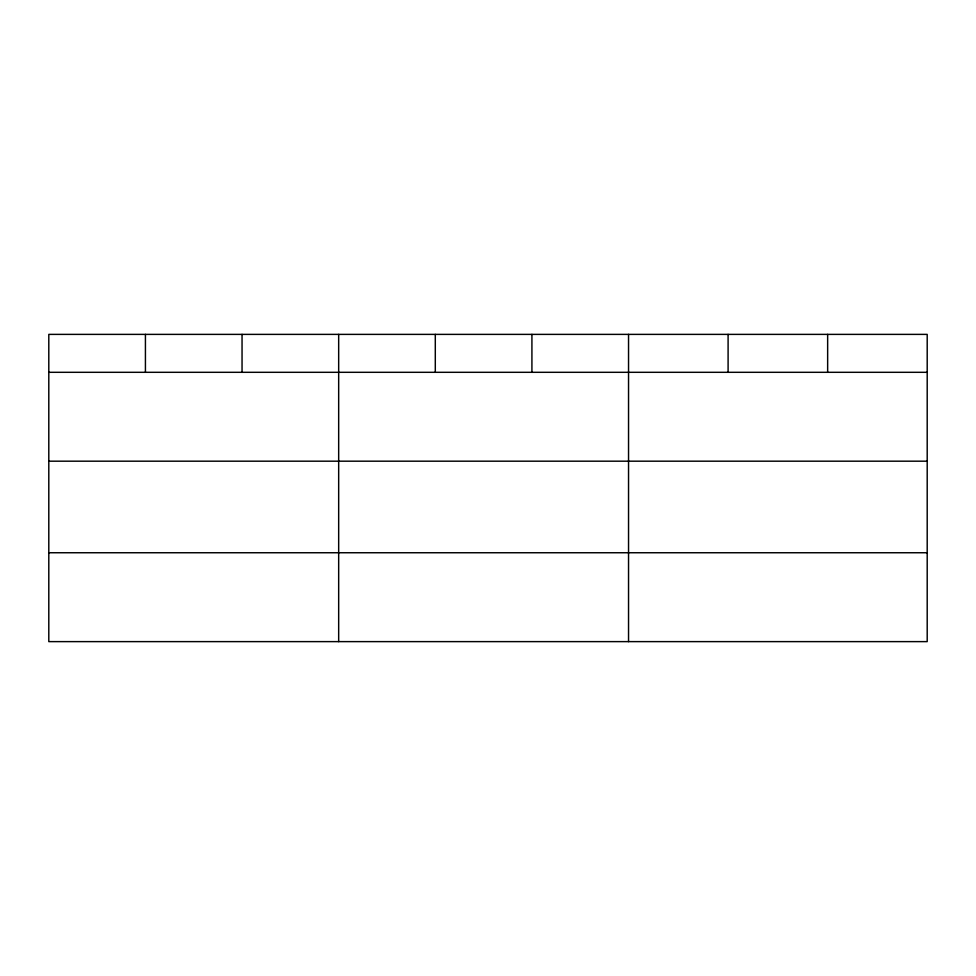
<?xml version="1.0" encoding="UTF-8"?>
<svg xmlns="http://www.w3.org/2000/svg" width="976" height="976" viewBox="0 0 976 976"><rect width="100%" height="100%" fill="white"/><g stroke="black" fill="none" stroke-linecap="round" stroke-linejoin="round"><path stroke-width="1.46" d="M927.2 461.184L927.2 334.378L48.8 334.378L48.8 641.622L927.2 641.622L927.2 461.184L48.8 461.184M48.8 372.307L927.2 372.307M48.8 552.745L927.2 552.745M827.648 334.378L827.648 372.307M728.096 334.378L728.096 372.307M628.544 334.378L628.544 641.622M531.92 334.378L531.92 372.307M435.296 334.378L435.296 372.307M338.672 334.378L338.672 641.622M242.048 334.378L242.048 372.307M145.424 334.378L145.424 372.307"/></g></svg>
